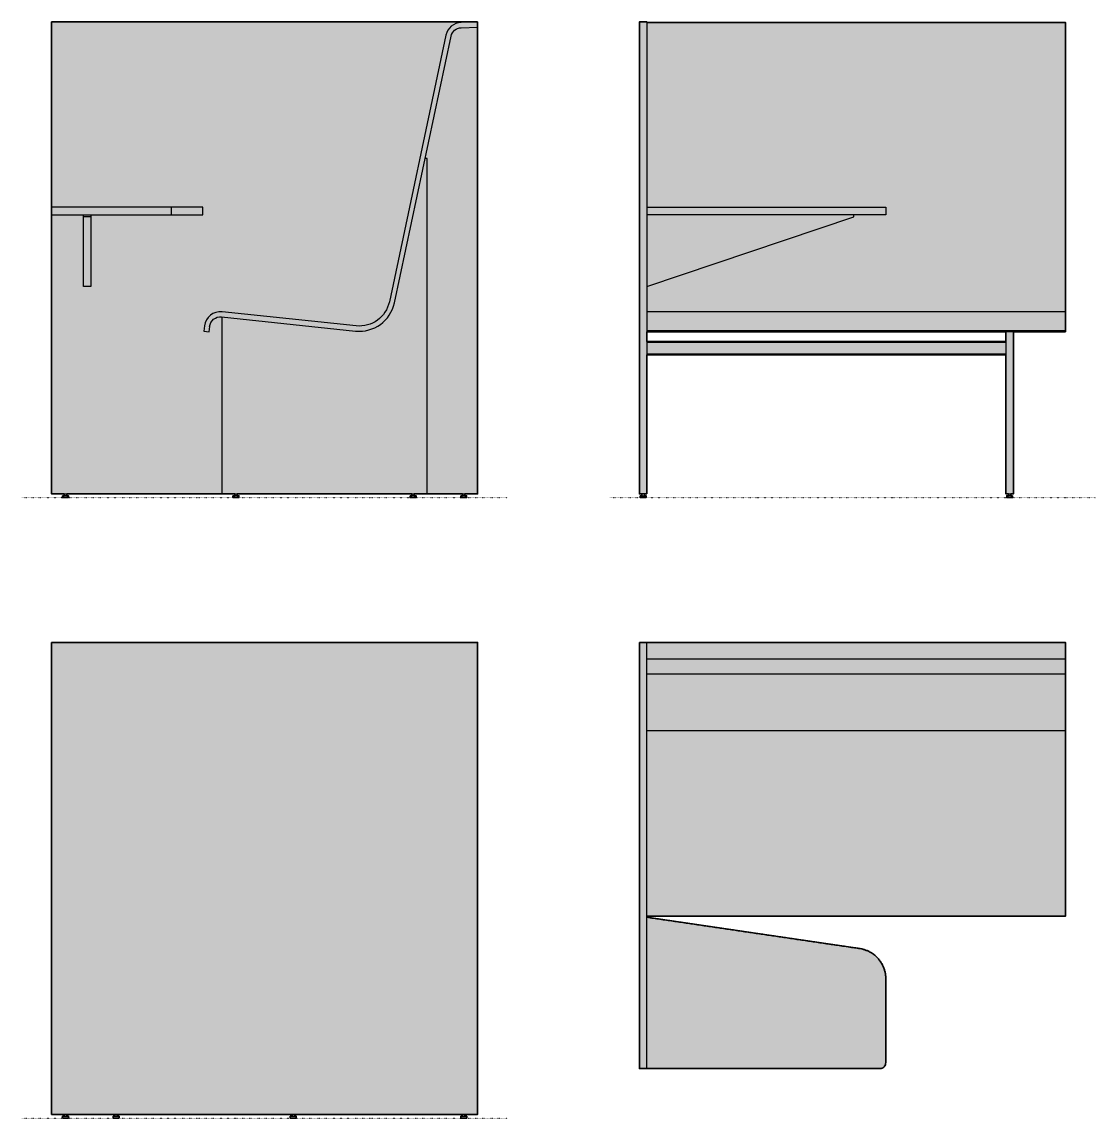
# Model space of a CAD drawing. Header units: millimetres. Extents: x 0 to 2695, y -1558 to 1194.
import ezdxf

# ---------------------------------------------------------------- set-up
doc = ezdxf.new("R2010")
doc.units = ezdxf.units.MM
doc.linetypes.add('Dots', pattern=[1, 0, -1])
doc.layers.add('Blocks', color=7, linetype='Continuous')
doc.layers.add('Blocks$Fill', color=7, linetype='Continuous', true_color=0xffffff)
for name, color, linetype, lineweight, true_color in [('Blocks$Inner', 7, 'Continuous', 25, 0x007f00), ('Blocks$Outline', 7, 'Continuous', 35, 0xff3f3f), ('Groud', 7, 'Dots', 25, 0x243775)]:
    doc.layers.add(name, color=color, linetype=linetype, lineweight=lineweight, true_color=true_color)

# ---------------------------------------------------------------- blocks, each defined once
blk = doc.blocks.new('Cubicle Work Station Top')
at = {"layer": 'Blocks$Fill'}
blk.add_hatch(color=256, dxfattribs=at).paths.add_polyline_path([(250.4, -728.3), (835.4, -728.3), (835.7, -728.3), (836, -728.3), (836.4, -728.2), (836.7, -728.2), (837.1, -728.2), (837.4, -728.1), (837.7, -728.1), (838.1, -728), (838.4, -728), (838.8, -727.9), (839.1, -727.8), (839.5, -727.7), (839.8, -727.6), (840.2, -727.5), (840.5, -727.4), (840.9, -727.2), (841.2, -727.1), (841.6, -726.9), (841.9, -726.8), (842.3, -726.6), (842.6, -726.4), (842.9, -726.2), (843.3, -726), (843.6, -725.8), (843.9, -725.6), (844.2, -725.4), (844.5, -725.2), (844.8, -724.9), (845.1, -724.7), (845.4, -724.4), (845.7, -724.2), (846, -723.9), (846.2, -723.6), (846.5, -723.3), (846.8, -723), (847, -722.7), (847.3, -722.4), (847.5, -722.1), (847.7, -721.8), (847.9, -721.5), (848.1, -721.2), (848.3, -720.8), (848.5, -720.5), (848.7, -720.2), (848.9, -719.8), (849, -719.5), (849.2, -719.1), (849.3, -718.8), (849.4, -718.5), (849.6, -718.1), (849.7, -717.8), (849.8, -717.4), (849.9, -717.1), (850, -716.7), (850, -716.4), (850.1, -716), (850.2, -715.7), (850.2, -715.3), (850.3, -715), (850.3, -714.6), (850.3, -714.3), (850.4, -713.9), (850.4, -713.6), (850.4, -713.3), (850.4, -503), (850.4, -501.4), (850.3, -499.8), (850.2, -498.3), (850.1, -496.7), (850, -495), (849.8, -493.4), (849.6, -491.8), (849.3, -490.2), (849, -488.5), (848.7, -486.9), (848.3, -485.3), (847.9, -483.6), (847.5, -482), (847, -480.4), (846.5, -478.8), (845.9, -477.1), (845.3, -475.5), (844.7, -473.9), (844, -472.3), (843.3, -470.7), (842.5, -469.1), (841.7, -467.6), (840.9, -466), (840, -464.5), (839.1, -463), (838.2, -461.5), (837.2, -460), (836.2, -458.5), (835.2, -457.1), (834.1, -455.7), (833, -454.3), (831.9, -452.9), (830.7, -451.6), (829.5, -450.3), (828.3, -449), (827, -447.7), (825.7, -446.5), (824.4, -445.3), (823.1, -444.2), (821.7, -443.1), (820.3, -442), (818.9, -440.9), (817.5, -439.9), (816, -438.9), (814.6, -438), (813.1, -437), (811.6, -436.2), (810.1, -435.3), (808.6, -434.5), (807.1, -433.8), (805.5, -433), (804, -432.3), (802.4, -431.7), (800.9, -431.1), (799.3, -430.5), (797.7, -430), (796.2, -429.5), (794.6, -429), (793, -428.6), (791.5, -428.2), (789.9, -427.8), (788.4, -427.5), (786.8, -427.2), (785.2, -426.9), (250.4, -348.3), (250.4, -345.5), (1301.4, -345.5), (1301.4, 341.7), (250.4, 341.7), (231.4, 341.7), (231.4, -728.3)], flags=0)
at = {"layer": 'Blocks$Inner'}
for p, q in [((785.2, -426.9), (250.4, -348.3)), ((850.4, -713.3), (850.4, -503)), ((250.4, -728.3), (835.4, -728.3))]:
    blk.add_line(p, q, dxfattribs=at)
blk.add_lwpolyline([(231.4, 341.7), (231.4, -728.3), (250.4, -728.3), (250.4, 341.7)], close=True, dxfattribs=at)
for points in [[(250.4, -345.5), (1301.4, -345.5), (1301.4, 341.7), (250.4, 341.7)], [(1301.4, 300), (250.4, 300)], [(1301.4, 262.3), (250.4, 262.3)], [(1301.4, 120), (250.4, 120)]]:
    blk.add_lwpolyline(points, dxfattribs=at)
for centre, radius, start, end in [((773.4, -503), 77, 0, 81.1245), ((835.4, -713.3), 15, 270, 360)]:
    blk.add_arc(centre, radius, start, end, dxfattribs=at)
at = {"layer": 'Blocks$Outline'}
for points in [[(250.4, 341.7), (231.4, 341.7)], [(231.4, 341.7), (231.4, -728.3), (250.4, -728.3)], [(250.4, -345.5), (1301.4, -345.5), (1301.4, 341.7), (250.4, 341.7)], [(250.4, -348.3), (250.4, -345.5)]]:
    blk.add_lwpolyline(points, dxfattribs=at)
blk.add_rational_spline([(250.4, -728.3), (542.9, -728.3), (835.4, -728.3), (850.4, -728.3), (850.4, -713.3), (850.4, -608.1), (850.4, -503), (850.4, -437.1), (785.2, -426.9), (517.8, -387.6), (250.4, -348.3)], [1, 1, 1, 0.707106781187, 1, 1, 1, 0.759699747471, 1, 1, 1], degree=2, knots=[0, 0, 0, 585, 585, 608.561945, 608.561945, 818.847082, 818.847082, 927.870622, 927.870622, 1468.500357, 1468.500357, 1468.500357], dxfattribs=at)
blk = doc.blocks.new('Cubicle Work Station Side')
at = {"layer": 'Blocks$Fill'}
h = blk.add_hatch(color=256, dxfattribs=at)
h.paths.add_polyline_path([(1001.5, 4.4), (997, 4.4), (997, 0), (1012, 0), (1012, 4.4), (1007.5, 4.4), (1007.5, 9), (1014, 9), (1014, 416.3), (1144.6, 416.3), (1144.6, 1192.7), (93.5, 1192.7), (93.5, 1194), (74.5, 1194), (74.5, 9), (81, 9), (81, 4.4), (76.5, 4.4), (76.5, 0), (91.5, 0), (91.5, 4.4), (87, 4.4), (87, 9), (93.5, 9), (93.5, 358.1), (995, 358.1), (995, 9), (1001.5, 9)], flags=0)
h.paths.add_polyline_path([(93.5, 391.6), (93.5, 416.3), (995, 416.3), (995, 391.6)], flags=0)
at = {"layer": 'Blocks$Inner'}
for points in [[(93.5, 9), (74.5, 9), (74.5, 1194), (93.5, 1194)], [(76.5, 4.4), (91.5, 4.4), (91.5, 0), (76.5, 0)], [(1012, 4.4), (997, 4.4), (997, 0), (1012, 0)]]:
    blk.add_lwpolyline(points, close=True, dxfattribs=at)
for points in [[(93.5, 1192.7), (1144.6, 1192.7), (1144.6, 416.3), (93.5, 416.3)], [(93.5, 729), (693.5, 729), (693.5, 710), (93.5, 710)], [(93.5, 530), (613.5, 705), (613.5, 710)], [(1144.6, 466.5), (94.5, 466.5)], [(1144.6, 418.3), (93.5, 418.3)], [(995, 416.3), (995, 9), (1014, 9), (1014, 416.3)], [(995, 391.6), (93.5, 391.6)], [(995, 389.6), (93.5, 389.6)], [(995, 360.1), (93.5, 360.1)], [(995, 358.1), (93.5, 358.1)], [(81, 4.4), (81, 9)], [(87, 4.4), (87, 9)], [(1001.5, 4.4), (1001.5, 9)], [(1007.5, 4.4), (1007.5, 9)]]:
    blk.add_lwpolyline(points, dxfattribs=at)
at = {"layer": 'Blocks$Outline'}
for points in [[(93.5, 1192.7), (93.5, 1194), (74.5, 1194), (74.5, 9), (81, 9)], [(1014, 416.3), (1144.6, 416.3), (1144.6, 1192.7), (93.5, 1192.7)], [(93.5, 391.6), (93.5, 416.3)], [(93.5, 416.3), (995, 416.3)], [(995, 416.3), (995, 391.6)], [(1007.5, 9), (1014, 9), (1014, 416.3)], [(995, 391.6), (93.5, 391.6)], [(93.5, 9), (93.5, 358.1)], [(93.5, 358.1), (995, 358.1)], [(995, 358.1), (995, 9), (1001.5, 9)], [(81, 4.4), (76.5, 4.4)], [(76.5, 4.4), (76.5, 0), (91.5, 0), (91.5, 4.4), (87, 4.4)], [(81, 9), (81, 4.4)], [(87, 4.4), (87, 9)], [(87, 9), (93.5, 9)], [(1001.5, 4.4), (997, 4.4), (997, 0), (1012, 0), (1012, 4.4)], [(1001.5, 9), (1001.5, 4.4)], [(1007.5, 4.4), (1007.5, 9)], [(1012, 4.4), (1007.5, 4.4)]]:
    blk.add_lwpolyline(points, dxfattribs=at)
blk = doc.blocks.new('Cubicle Work Station Back')
at = {"layer": 'Blocks$Fill'}
blk.add_hatch(color=256, dxfattribs=at).paths.add_polyline_path([(1102.1, 4.4), (1102.1, 0), (1117.1, 0), (1117.1, 4.4), (1112.6, 4.4), (1112.6, 9), (1144.6, 9), (1144.6, 1194.1), (74.5, 1194.1), (74.5, 9), (106.6, 9), (106.6, 4.4), (102.1, 4.4), (102.1, 0), (117.1, 0), (117.1, 4.4), (112.6, 4.4), (112.6, 9), (233.6, 9), (233.6, 4.4), (229.1, 4.4), (229.1, 0), (244.1, 0), (244.1, 4.4), (239.6, 4.4), (239.6, 9), (678.6, 9), (678.6, 4.4), (674.1, 4.4), (674.1, 0), (689.1, 0), (689.1, 4.4), (684.6, 4.4), (684.6, 9), (1106.6, 9), (1106.6, 4.4)], flags=0)
at = {"layer": 'Blocks$Inner'}
for points in [[(74.5, 1194.1), (1144.6, 1194.1), (1144.6, 9), (74.5, 9)], [(117.1, 4.4), (117.1, 0), (102.1, 0), (102.1, 4.4)], [(229.1, 4.4), (244.1, 4.4), (244.1, 0), (229.1, 0)], [(674.1, 4.4), (689.1, 4.4), (689.1, 0), (674.1, 0)], [(1102.1, 4.4), (1117.1, 4.4), (1117.1, 0), (1102.1, 0)]]:
    blk.add_lwpolyline(points, close=True, dxfattribs=at)
for points in [[(106.6, 9), (106.6, 4.4)], [(112.6, 9), (112.6, 4.4)], [(233.6, 9), (233.6, 4.4)], [(239.6, 9), (239.6, 4.4)], [(678.6, 9), (678.6, 4.4)], [(684.6, 9), (684.6, 4.4)], [(1106.6, 9), (1106.6, 4.4)], [(1112.6, 9), (1112.6, 4.4)]]:
    blk.add_lwpolyline(points, dxfattribs=at)
at = {"layer": 'Blocks$Outline'}
for points in [[(1112.6, 9), (1144.6, 9), (1144.6, 1194.1), (74.5, 1194.1)], [(74.5, 1194.1), (74.5, 9), (106.6, 9)], [(106.6, 4.4), (102.1, 4.4), (102.1, 0), (117.1, 0), (117.1, 4.4)], [(106.6, 9), (106.6, 4.4)], [(112.6, 4.4), (112.6, 9)], [(112.6, 9), (233.6, 9)], [(117.1, 4.4), (112.6, 4.4)], [(233.6, 4.4), (229.1, 4.4)], [(229.1, 4.4), (229.1, 0), (244.1, 0), (244.1, 4.4), (239.6, 4.4)], [(233.6, 9), (233.6, 4.4)], [(239.6, 4.4), (239.6, 9)], [(239.6, 9), (678.6, 9)], [(678.6, 4.4), (674.1, 4.4)], [(674.1, 4.4), (674.1, 0), (689.1, 0), (689.1, 4.4), (684.6, 4.4)], [(678.6, 9), (678.6, 4.4)], [(684.6, 4.4), (684.6, 9)], [(684.6, 9), (1106.6, 9)], [(1102.1, 4.4), (1102.1, 0), (1117.1, 0), (1117.1, 4.4), (1112.6, 4.4)], [(1106.6, 4.4), (1102.1, 4.4)], [(1106.6, 9), (1106.6, 4.4)], [(1112.6, 4.4), (1112.6, 9)]]:
    blk.add_lwpolyline(points, dxfattribs=at)
blk = doc.blocks.new('Cubicle Work Station Front')
at = {"layer": 'Blocks$Fill'}
blk.add_hatch(color=256, dxfattribs=at).paths.add_polyline_path([(1102, 4.4), (1102, 0), (1117, 0), (1117, 4.4), (1112.5, 4.4), (1112.5, 9), (1144.6, 9), (1144.6, 1194.1), (74.5, 1194.1), (74.5, 9), (106.4, 9), (106.4, 4.4), (101.9, 4.4), (101.9, 0), (116.9, 0), (116.9, 4.4), (112.4, 4.4), (112.4, 9), (534.5, 9), (534.5, 4.4), (530, 4.4), (530, 0), (545, 0), (545, 4.4), (540.5, 4.4), (540.5, 9), (979.5, 9), (979.5, 4.4), (975, 4.4), (975, 0), (990, 0), (990, 4.4), (985.5, 4.4), (985.5, 9), (1106.5, 9), (1106.5, 4.4)], flags=0)
at = {"layer": 'Blocks$Inner'}
for p, q in [((1144.6, 1194.1), (1102.8, 1192.6)), ((1065, 1160.9), (922.8, 491.6)), ((935.5, 488.9), (1077.8, 1158.2)), ((1103.2, 1179.6), (1144.6, 1181)), ((501.2, 453.5), (838.1, 418.1)), ((839.4, 431.1), (502.6, 466.5)), ((458.6, 430.9), (457.3, 417.7)), ((457.3, 417.7), (470.2, 416.3)), ((470.2, 416.3), (471.6, 429.5))]:
    blk.add_line(p, q, dxfattribs=at)
for points in [[(1144.6, 1194.1), (74.5, 1194.1), (74.5, 9), (1144.6, 9)], [(101.9, 4.4), (101.9, 0), (116.9, 0), (116.9, 4.4)], [(530, 4.4), (530, 0), (545, 0), (545, 4.4)], [(975, 4.4), (975, 0), (990, 0), (990, 4.4)], [(1102, 4.4), (1102, 0), (1117, 0), (1117, 4.4)]]:
    blk.add_lwpolyline(points, close=True, dxfattribs=at)
for points in [[(1017.5, 9), (1017.5, 851.2), (1012.5, 851.2)], [(74.5, 710), (454.5, 710), (454.5, 729), (74.5, 729)], [(375.9, 710), (375.9, 729)], [(173.5, 710), (173.5, 530), (154.5, 530), (154.5, 710)], [(173.5, 705), (154.5, 705)], [(502.5, 453.4), (502.5, 9)], [(106.4, 9), (106.4, 4.4)], [(112.4, 9), (112.4, 4.4)], [(534.5, 9), (534.5, 4.4)], [(540.5, 9), (540.5, 4.4)], [(979.5, 9), (979.5, 4.4)], [(985.5, 9), (985.5, 4.4)], [(1106.5, 9), (1106.5, 4.4)], [(1112.5, 9), (1112.5, 4.4)]]:
    blk.add_lwpolyline(points, dxfattribs=at)
for centre, radius, start, end in [((1104.3, 1152.4), 40.2, 92.1711, 167.8289), ((847.5, 507.6), 90, 264, 348), ((498.4, 426.7), 40, 84, 174)]:
    blk.add_arc(centre, radius, start, end, dxfattribs=at)
at = {"layer": 'Blocks$Inner', "extrusion": (0, 0, -1)}
for centre, radius, start, end in [((-1104.2, 1152.6), 27, 12, 88), ((-847.5, 507.6), 77, 192, 276), ((-498.4, 426.7), 27, 6, 96)]:
    blk.add_arc(centre, radius, start, end, dxfattribs=at)
at = {"layer": 'Blocks$Outline'}
for points in [[(1144.6, 1194.1), (74.5, 1194.1), (74.5, 9), (106.4, 9)], [(1112.5, 9), (1144.6, 9), (1144.6, 1194.1)], [(106.4, 4.4), (101.9, 4.4)], [(101.9, 4.4), (101.9, 0), (116.9, 0), (116.9, 4.4), (112.4, 4.4)], [(106.4, 9), (106.4, 4.4)], [(112.4, 4.4), (112.4, 9)], [(112.4, 9), (534.5, 9)], [(534.5, 4.4), (530, 4.4)], [(530, 4.4), (530, 0), (545, 0), (545, 4.4), (540.5, 4.4)], [(534.5, 9), (534.5, 4.4)], [(540.5, 4.4), (540.5, 9)], [(540.5, 9), (979.5, 9)], [(979.5, 4.4), (975, 4.4)], [(975, 4.4), (975, 0), (990, 0), (990, 4.4), (985.5, 4.4)], [(979.5, 9), (979.5, 4.4)], [(985.5, 4.4), (985.5, 9)], [(985.5, 9), (1106.5, 9)], [(1102, 4.4), (1102, 0), (1117, 0), (1117, 4.4), (1112.5, 4.4)], [(1106.5, 4.4), (1102, 4.4)], [(1106.5, 9), (1106.5, 4.4)], [(1112.5, 4.4), (1112.5, 9)]]:
    blk.add_lwpolyline(points, dxfattribs=at)

msp = doc.modelspace()

# ---------------------------------------------------------------- linework, layer by layer
at = {"layer": 'Groud'}
for points in [[(0, 0), (1219.1, 0)], [(1476.3, 0), (2695.3, 0)], [(0, -1557.9), (1219.1, -1557.9)]]:
    msp.add_lwpolyline(points, dxfattribs=at)

# ---------------------------------------------------------------- block references
at = {"layer": 'Blocks'}
for name, p in [('Cubicle Work Station Front', (0, 0)), ('Cubicle Work Station Side', (1476.3, 0)), ('Cubicle Work Station Back', (0, -1557.9)), ('Cubicle Work Station Top', (1319.4, -705.5))]:
    msp.add_blockref(name, p, dxfattribs=at)

doc.saveas('drawing.dxf')
